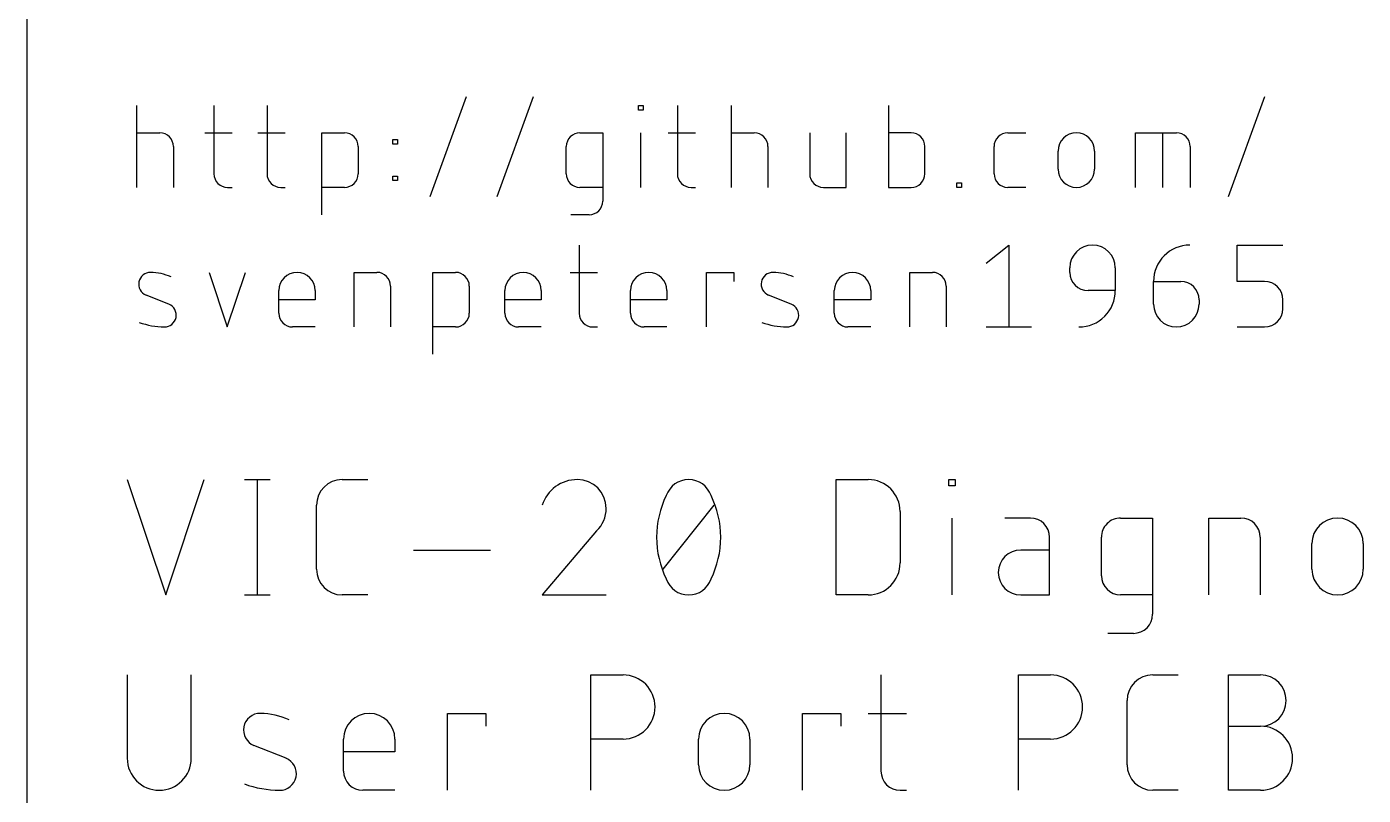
# Model space of a CAD drawing. Extents: x -7.6 to 60.9, y -11.6 to 79.4.
# Drawn here: x 0 to 18.24, y 23.69 to 34.18 of the extents above; entities that cross this region are included whole.
import ezdxf

# ---------------------------------------------------------------- set-up
doc = ezdxf.new("R2010")
doc.units = 0
doc.layers.add('20', color=30, linetype='CONTINUOUS')
doc.layers.add('21', color=253, linetype='CONTINUOUS')

msp = doc.modelspace()

# ---------------------------------------------------------------- linework, layer by layer
at = {"layer": '20'}
msp.add_line((0, 54.9746), (0, 0), dxfattribs=at)
at = {"layer": '21'}
for p, q in [((5.5054, 31.8608), (6.0021, 33.2267)), ((6.4198, 31.8608), (6.9165, 33.2267)), ((16.402, 31.8608), (16.8987, 33.2267)), ((1.505, 31.985), (1.505, 33.1026)), ((2.556, 33.1026), (2.556, 32.1712)), ((3.2799, 33.1026), (3.2799, 32.1712)), ((8.3516, 33.0405), (8.3516, 33.1026)), ((8.3516, 33.1026), (8.4137, 33.1026)), ((8.4137, 33.0405), (8.3516, 33.0405)), ((8.4137, 33.1026), (8.4137, 33.0405)), ((8.8805, 33.1026), (8.8805, 32.1712)), ((9.6202, 31.985), (9.6202, 33.1026)), ((11.7612, 33.1026), (11.7612, 31.985)), ((1.505, 32.73), (1.8154, 32.73)), ((2.4318, 32.73), (2.8043, 32.73)), ((3.1557, 32.73), (3.5282, 32.73)), ((4.0269, 31.6124), (4.0269, 32.73)), ((4.0269, 32.73), (4.3373, 32.73)), ((7.5512, 32.73), (7.8617, 32.73)), ((7.8617, 32.73), (7.8617, 31.7987)), ((8.3827, 31.985), (8.3827, 32.73)), ((8.7564, 32.73), (9.1289, 32.73)), ((9.6202, 32.73), (9.9307, 32.73)), ((10.687, 32.73), (10.687, 32.1712)), ((11.1837, 31.985), (11.1837, 32.73)), ((12.0716, 32.73), (11.7612, 32.73)), ((13.3895, 32.73), (13.6379, 32.73)), ((15.1348, 31.985), (15.1348, 32.73)), ((15.1348, 32.73), (15.6936, 32.73)), ((15.5074, 31.985), (15.5074, 32.73)), ((2.0017, 32.5438), (2.0017, 31.985)), ((4.5236, 32.5438), (4.5236, 32.1712)), ((4.9989, 32.5748), (4.9989, 32.6369)), ((4.9989, 32.6369), (5.0609, 32.6369)), ((5.0609, 32.5748), (4.9989, 32.5748)), ((5.0609, 32.6369), (5.0609, 32.5748)), ((7.365, 32.1712), (7.365, 32.5438)), ((10.1169, 32.5438), (10.1169, 31.985)), ((12.2579, 32.1712), (12.2579, 32.5438)), ((13.2033, 32.1712), (13.2033, 32.5438)), ((14.0779, 32.2333), (14.0779, 32.4817)), ((14.5746, 32.4817), (14.5746, 32.2333)), ((15.8799, 32.5438), (15.8799, 31.985)), ((4.9989, 32.0781), (4.9989, 32.1402)), ((4.9989, 32.1402), (5.0609, 32.1402)), ((5.0609, 32.1402), (5.0609, 32.0781)), ((2.7422, 31.985), (2.8043, 31.985)), ((3.4661, 31.985), (3.5282, 31.985)), ((4.3373, 31.985), (4.0269, 31.985)), ((5.0609, 32.0781), (4.9989, 32.0781)), ((7.8617, 31.985), (7.5512, 31.985)), ((9.0668, 31.985), (9.1289, 31.985)), ((10.8733, 31.985), (11.1837, 31.985)), ((11.7612, 31.985), (12.0716, 31.985)), ((12.695, 31.985), (12.695, 32.047)), ((12.695, 32.047), (12.7571, 32.047)), ((12.7571, 31.985), (12.695, 31.985)), ((12.7571, 32.047), (12.7571, 31.985)), ((13.6379, 31.985), (13.3895, 31.985)), ((7.6754, 31.6124), (7.4271, 31.6124)), ((7.54, 31.1976), (7.54, 30.2662)), ((13.0944, 30.9492), (13.4048, 31.1976)), ((13.4048, 31.1976), (13.4048, 30.08)), ((16.5234, 30.7008), (16.5234, 31.1976)), ((16.5234, 31.1976), (17.1443, 31.1976)), ((14.2374, 30.825), (14.2374, 30.8871)), ((14.8583, 30.8871), (14.8583, 30.5767)), ((2.4885, 30.825), (2.7368, 30.08)), ((2.7368, 30.08), (2.9852, 30.825)), ((4.4697, 30.08), (4.4697, 30.825)), ((4.4697, 30.825), (4.7801, 30.825)), ((5.5438, 29.7074), (5.5438, 30.825)), ((5.5438, 30.825), (5.8543, 30.825)), ((7.4158, 30.825), (7.7884, 30.825)), ((9.2786, 30.08), (9.2786, 30.825)), ((9.2786, 30.825), (9.6511, 30.825)), ((9.6511, 30.825), (9.6511, 30.7008)), ((12.0516, 30.08), (12.0516, 30.825)), ((12.0516, 30.825), (12.362, 30.825)), ((15.3804, 30.7008), (15.7529, 30.7008)), ((15.3804, 30.3904), (15.3804, 30.7008)), ((16.8959, 30.7008), (16.5234, 30.7008)), ((1.9396, 30.3904), (1.6291, 30.5146)), ((3.441, 30.2662), (3.441, 30.5767)), ((3.9377, 30.5767), (3.9377, 30.4525)), ((4.9664, 30.6388), (4.9664, 30.08)), ((6.0406, 30.6388), (6.0406, 30.2662)), ((6.5271, 30.2662), (6.5271, 30.5767)), ((7.0238, 30.5767), (7.0238, 30.4525)), ((8.2416, 30.2662), (8.2416, 30.5767)), ((8.7383, 30.5767), (8.7383, 30.4525)), ((10.4358, 30.3904), (10.1254, 30.5146)), ((11.0229, 30.2662), (11.0229, 30.5767)), ((11.5196, 30.5767), (11.5196, 30.4525)), ((12.5483, 30.6388), (12.5483, 30.08)), ((14.8583, 30.5767), (14.4857, 30.5767)), ((3.9377, 30.4525), (3.441, 30.4525)), ((7.0238, 30.4525), (6.5271, 30.4525)), ((8.7383, 30.4525), (8.2416, 30.4525)), ((11.5196, 30.4525), (11.0229, 30.4525)), ((16.0013, 30.4525), (16.0013, 30.3904)), ((17.1443, 30.3283), (17.1443, 30.4525)), ((3.9377, 30.08), (3.6273, 30.08)), ((5.8543, 30.08), (5.5438, 30.08)), ((7.0238, 30.08), (6.7133, 30.08)), ((7.7263, 30.08), (7.7884, 30.08)), ((8.7383, 30.08), (8.4278, 30.08)), ((11.5196, 30.08), (11.2091, 30.08)), ((13.0944, 30.08), (13.7153, 30.08)), ((16.5234, 30.08), (16.8959, 30.08)), ((1.3716, 27.9972), (1.8965, 26.4224)), ((1.8965, 26.4224), (2.4215, 27.9972)), ((2.9721, 27.9972), (3.322, 27.9972)), ((3.147, 27.9972), (3.147, 26.4224)), ((4.3053, 27.9972), (4.6552, 27.9972)), ((11.0462, 26.4224), (11.0462, 27.9972)), ((11.0462, 27.9972), (11.4837, 27.9972)), ((12.5862, 27.9097), (12.5862, 27.9972)), ((12.5862, 27.9972), (12.6737, 27.9972)), ((12.6737, 27.9972), (12.6737, 27.9097)), ((12.6737, 27.9097), (12.5862, 27.9097)), ((3.9553, 26.7723), (3.9553, 27.6472)), ((8.6848, 26.7723), (9.3848, 27.6472)), ((11.9211, 27.5597), (11.9211, 26.8598)), ((12.63, 26.4224), (12.63, 27.4722)), ((13.6986, 27.4722), (13.3487, 27.4722)), ((14.9305, 27.4722), (15.3679, 27.4722)), ((15.3679, 27.4722), (15.3679, 26.1599)), ((16.1357, 26.4224), (16.1357, 27.4722)), ((16.1357, 27.4722), (16.5732, 27.4722)), ((7.7779, 27.2972), (7.0342, 26.4224)), ((13.9611, 26.4224), (13.9611, 27.2097)), ((14.668, 26.6848), (14.668, 27.2097)), ((16.8356, 27.2097), (16.8356, 26.4224)), ((5.2794, 27.0348), (6.3293, 27.0348)), ((13.9611, 27.0348), (13.5674, 27.0348)), ((17.5425, 26.7723), (17.5425, 27.1223)), ((18.2424, 27.1223), (18.2424, 26.7723)), ((2.9721, 26.4224), (3.322, 26.4224)), ((4.6552, 26.4224), (4.3053, 26.4224)), ((7.0342, 26.4224), (7.9091, 26.4224)), ((11.4837, 26.4224), (11.0462, 26.4224)), ((13.5674, 26.4224), (13.9611, 26.4224)), ((15.3679, 26.4224), (14.9305, 26.4224)), ((15.1054, 25.8974), (14.7555, 25.8974)), ((1.3716, 25.3301), (1.3716, 24.1928)), ((2.2465, 24.1928), (2.2465, 25.3301)), ((7.7016, 23.7553), (7.7016, 25.3301)), ((7.7016, 25.3301), (8.139, 25.3301)), ((11.6595, 25.3301), (11.6595, 24.0178)), ((13.5372, 23.7553), (13.5372, 25.3301)), ((13.5372, 25.3301), (13.9747, 25.3301)), ((15.3681, 25.3301), (15.718, 25.3301)), ((16.403, 23.7553), (16.403, 25.3301)), ((16.403, 25.3301), (16.8404, 25.3301)), ((15.0181, 24.1053), (15.0181, 24.9802)), ((5.7418, 23.7553), (5.7418, 24.8052)), ((5.7418, 24.8052), (6.2668, 24.8052)), ((6.2668, 24.8052), (6.2668, 24.6302)), ((10.5875, 23.7553), (10.5875, 24.8052)), ((10.5875, 24.8052), (11.1124, 24.8052)), ((11.1124, 24.8052), (11.1124, 24.6302)), ((11.4845, 24.8052), (12.0094, 24.8052)), ((16.403, 24.6302), (16.8404, 24.6302)), ((4.3248, 24.0178), (4.3248, 24.4553)), ((5.0247, 24.4553), (5.0247, 24.2803)), ((8.139, 24.4553), (7.7016, 24.4553)), ((9.1705, 24.1053), (9.1705, 24.4553)), ((9.8704, 24.4553), (9.8704, 24.1053)), ((13.9747, 24.4553), (13.5372, 24.4553)), ((3.5388, 24.1928), (3.1013, 24.3678)), ((5.0247, 24.2803), (4.3248, 24.2803)), ((5.0247, 23.7553), (4.5873, 23.7553)), ((11.9219, 23.7553), (12.0094, 23.7553)), ((15.718, 23.7553), (15.3681, 23.7553)), ((16.8404, 23.7553), (16.403, 23.7553))]:
    msp.add_line(p, q, dxfattribs=at)
for centre, radius, start, end in [((1.8154, 32.5438), 0.1863, 0, 90), ((4.3373, 32.5438), 0.1863, 0, 90), ((7.5512, 32.5438), 0.1863, 89.999, 180), ((9.9307, 32.5438), 0.1863, 0, 90), ((12.0716, 32.5438), 0.1863, 0, 90), ((13.3895, 32.5438), 0.1863, 89.999, 180), ((14.3263, 32.4817), 0.2484, 0, 180), ((15.6936, 32.5438), 0.1863, 0, 90), ((2.7422, 32.1712), 0.1863, 180, 270), ((3.4661, 32.1712), 0.1863, 180, 270), ((4.3373, 32.1712), 0.1863, 270.001, 0), ((7.5512, 32.1712), 0.1863, 180, 270), ((9.0668, 32.1712), 0.1863, 180, 270), ((10.8733, 32.1712), 0.1863, 180, 270), ((12.0716, 32.1712), 0.1863, 270, 0.001), ((13.3895, 32.1712), 0.1863, 180, 270), ((14.3263, 32.2333), 0.2484, 180, 0), ((7.6754, 31.7987), 0.1863, 270.001, 0), ((14.5478, 30.8871), 0.3104, 0, 180), ((15.8771, 30.7008), 0.4967, 90.0004, 180), ((1.6889, 30.664), 0.161, 89.1803, 248.199), ((1.6811, 30.1199), 0.7051, 65.7615, 89.1802), ((3.6893, 30.5767), 0.2484, 0, 180), ((4.7801, 30.6388), 0.1863, 0, 90), ((5.8543, 30.6388), 0.1863, 0, 90), ((6.7754, 30.5767), 0.2484, 0, 180), ((8.4899, 30.5767), 0.2484, 0, 180), ((10.1852, 30.664), 0.161, 89.1803, 248.199), ((10.1774, 30.1199), 0.7051, 65.7615, 89.1802), ((11.2712, 30.5767), 0.2484, 0, 180), ((12.362, 30.6388), 0.1863, 0, 90), ((14.4857, 30.825), 0.2484, 180, 270), ((15.7529, 30.4525), 0.2484, 0, 90), ((16.8959, 30.4525), 0.2484, 0, 90), ((14.3616, 30.5767), 0.4967, 269.9996, 360), ((1.8798, 30.2409), 0.161, 269.1803, 68.199), ((10.3761, 30.2409), 0.161, 269.1803, 68.199), ((15.6908, 30.3904), 0.3104, 180, 0), ((16.8959, 30.3283), 0.2484, 270, 359.9993), ((1.8925, 31.133), 1.0531, 250.2104, 269.1803), ((3.6273, 30.2662), 0.1863, 180, 270), ((5.8543, 30.2662), 0.1863, 270.001, 0), ((6.7133, 30.2662), 0.1863, 180, 270), ((7.7263, 30.2662), 0.1863, 180, 270), ((8.4278, 30.2662), 0.1863, 180, 270), ((10.3888, 31.133), 1.0531, 250.2104, 269.1803), ((11.2091, 30.2662), 0.1863, 180, 270), ((4.3053, 27.6472), 0.35, 90.0005, 180), ((7.5154, 27.4914), 0.5058, 90, 162.055), ((7.5154, 27.6035), 0.3937, 0, 90), ((9.0348, 27.6734), 0.3237, 90, 161.0758), ((9.0348, 27.6734), 0.3237, 18.9235, 90.0002), ((11.4837, 27.5597), 0.4374, 0, 90), ((9.8951, 27.2097), 1.2978, 154.0111, 180), ((8.1745, 27.2097), 1.2977, 0, 25.9895), ((7.4862, 27.6035), 0.4229, 313.6028, 359.9999), ((13.6986, 27.2097), 0.2625, 0, 90), ((14.9305, 27.2097), 0.2625, 89.9993, 180), ((16.5732, 27.2097), 0.2625, 0, 90), ((17.8925, 27.1223), 0.35, 0, 180), ((9.8951, 27.2097), 1.2978, 180.0001, 205.9888), ((8.1745, 27.2098), 1.2978, 334.0107, 359.9999), ((13.5674, 26.7286), 0.3062, 90, 270), ((11.4837, 26.8598), 0.4374, 270, 0), ((4.3053, 26.7723), 0.35, 180, 270), ((9.0348, 26.7461), 0.3237, 198.9248, 270.0001), ((9.0348, 26.7461), 0.3237, 270, 341.0761), ((14.9305, 26.6848), 0.2625, 180, 270), ((17.8925, 26.7723), 0.35, 180, 0), ((15.1054, 26.1599), 0.2625, 270.0007, 0), ((8.139, 24.8927), 0.4374, 270, 90), ((13.9747, 24.8927), 0.4374, 270, 90), ((15.3681, 24.9802), 0.35, 90.0005, 180), ((16.8404, 24.9802), 0.35, 270, 90), ((3.1856, 24.5784), 0.2268, 89.1807, 248.199), ((3.1746, 23.8117), 0.9936, 65.7612, 89.1807), ((4.6748, 24.4553), 0.35, 0, 180), ((9.5204, 24.4553), 0.35, 0, 180), ((16.8404, 24.1928), 0.4374, 270, 90), ((1.809, 24.1928), 0.4374, 180, 0), ((3.4545, 23.9822), 0.2268, 269.1807, 68.199), ((9.5204, 24.1053), 0.35, 180, 0), ((15.3681, 24.1053), 0.35, 180, 270), ((4.5873, 24.0178), 0.2625, 180, 270), ((11.9219, 24.0178), 0.2625, 180, 270), ((3.4725, 25.2391), 1.4839, 250.2099, 269.1807)]:
    msp.add_arc(centre, radius, start, end, dxfattribs=at)

doc.saveas('drawing.dxf')
